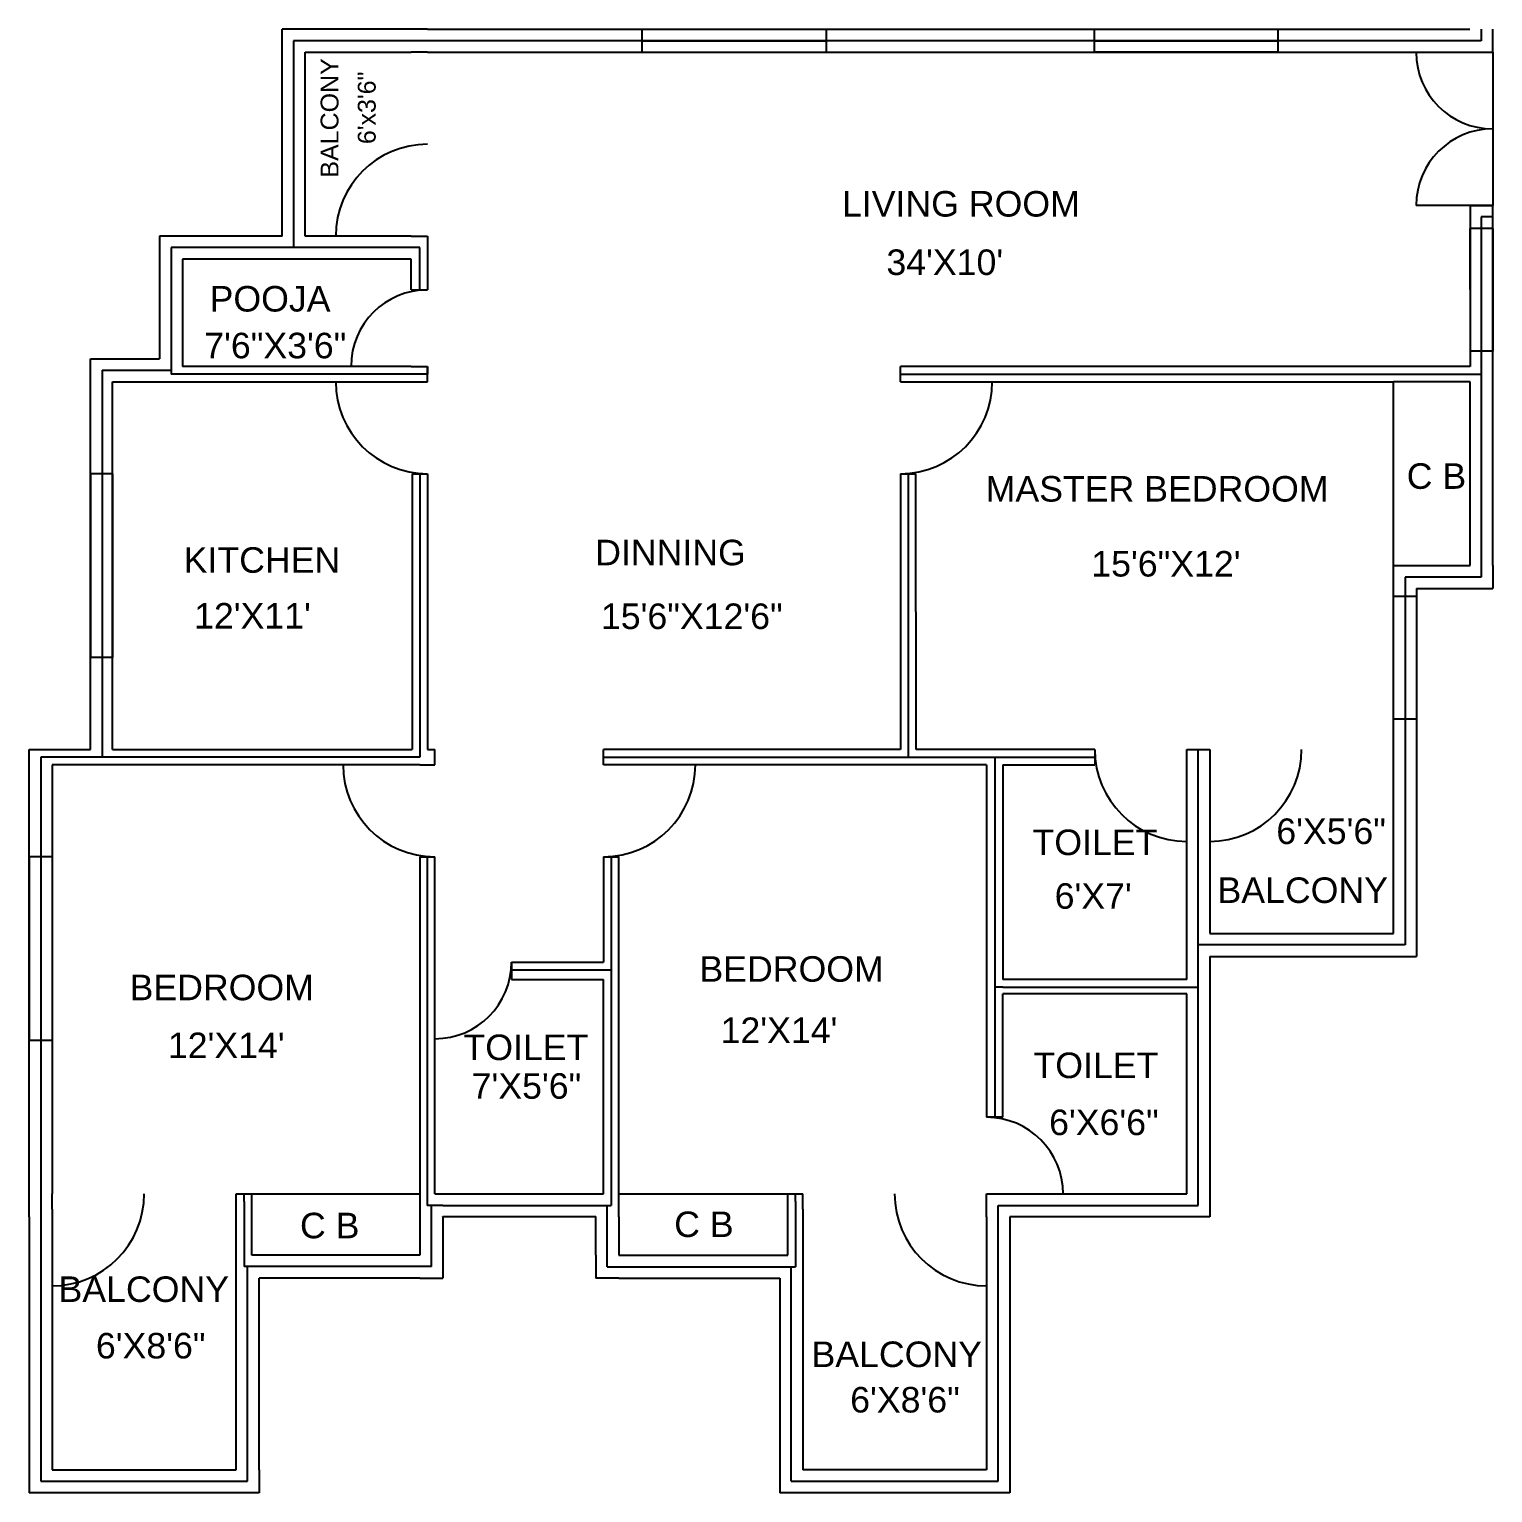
# Model space of a CAD drawing. Header units: feet. Extents: x 3392 to 6076, y 1175 to 2501.
# Drawn here: x 5502 to 6076, y 1489 to 2062 of the extents above; entities that cross this region are included whole.
import ezdxf

# ---------------------------------------------------------------- set-up
doc = ezdxf.new("R2010")
doc.units = ezdxf.units.FT
for name, color, linetype in [('CENTER LINE', 50, 'Continuous'), ('CUPBOARD', 150, 'Continuous'), ('DOOR', 100, 'Continuous'), ('TEXT', 221, 'Continuous'), ('WALL', 10, 'Continuous'), ('WINDOW', 4, 'Continuous')]:
    doc.layers.add(name, color=color, linetype=linetype)
doc.styles.get("Standard").update_dxf_attribs({"font": 'arial.ttf'})

msp = doc.modelspace()

# ---------------------------------------------------------------- linework, layer by layer
for p, q in [((5652.05, 1981.08), (5610.46, 1981.08)), ((5502.46, 1780.08), (5526.46, 1780.08)), ((5733.32, 1690.08), (5733.32, 1690.08)), ((5664.46, 1597.08), (5664.46, 1597.19)), ((5664.46, 1597.08), (5664.46, 1597.19))]:
    msp.add_line(p, q)
at = {"layer": 'CENTER LINE'}
for p, q in [((6071.05, 2057.58), (5605.96, 2057.58)), ((5605.96, 2057.58), (5605.96, 1976.58)), ((6071.05, 2062.08), (6071.05, 2057.58)), ((6071.05, 1988.58), (6071.05, 1847.56)), ((6075.55, 1988.58), (6071.05, 1988.58)), ((5655.46, 1976.58), (5557.96, 1976.58)), ((5557.96, 1976.58), (5557.96, 1927.08)), ((5655.46, 1960.08), (5655.46, 1976.58)), ((5530.96, 1928.58), (5557.96, 1928.58)), ((5530.96, 1928.58), (5530.96, 1853.65)), ((5658.46, 1927.08), (5557.96, 1927.08)), ((5843.58, 1927.08), (6071.05, 1927.08)), ((5655.46, 1888.08), (5655.46, 1777.08)), ((5846.58, 1888.08), (5846.58, 1777.08)), ((5530.96, 1853.65), (5530.96, 1777.08)), ((6071.05, 1847.56), (6041.2, 1847.56)), ((6041.2, 1847.56), (6041.2, 1703.58)), ((5655.46, 1777.08), (5506.96, 1777.08)), ((5506.96, 1777.08), (5506.96, 1493.58)), ((5727.32, 1777.08), (5919.7, 1777.08)), ((5880.7, 1636.08), (5880.7, 1777.08)), ((5960.2, 1601.58), (5960.2, 1780.08)), ((5658.32, 1738.08), (5658.32, 1601.58)), ((5730.32, 1738.08), (5730.32, 1601.58)), ((6041.2, 1703.58), (5960.2, 1703.58)), ((5691.32, 1693.85), (5730.32, 1693.85)), ((5883.7, 1687.08), (5880.7, 1687.08)), ((5883.7, 1687.08), (5960.2, 1687.08)), ((5586.63, 1603.08), (5586.63, 1606.08)), ((5802.46, 1603.08), (5802.46, 1606.08)), ((5586.63, 1603.08), (5586.63, 1577.64)), ((5664.46, 1601.58), (5658.32, 1601.58)), ((5659.96, 1577.64), (5659.96, 1601.58)), ((5664.46, 1601.58), (5730.32, 1601.58)), ((5728.82, 1577.58), (5728.82, 1601.58)), ((5802.46, 1603.08), (5802.46, 1577.58)), ((5881.88, 1493.58), (5881.88, 1601.58)), ((5881.88, 1601.58), (5960.2, 1601.58)), ((5659.96, 1577.64), (5586.63, 1577.64)), ((5587.96, 1493.58), (5587.96, 1577.64)), ((5728.82, 1577.58), (5802.46, 1577.58)), ((5800.82, 1493.58), (5800.82, 1577.58)), ((5506.96, 1493.58), (5587.96, 1493.58)), ((5800.82, 1493.58), (5881.88, 1493.58))]:
    msp.add_line(p, q, dxfattribs=at)
at = {"layer": 'CUPBOARD'}
for p, q in [((6036.7, 1852.08), (6036.7, 1924.08)), ((6042.7, 1924.08), (6036.7, 1924.08)), ((6066.7, 1924.08), (6042.7, 1924.08)), ((6066.7, 1852.08), (6066.7, 1924.08)), ((6036.7, 1852.08), (6042.7, 1852.08)), ((6042.7, 1852.08), (6066.7, 1852.08)), ((5589.63, 1582.08), (5589.63, 1606.08)), ((5589.63, 1606.08), (5655.46, 1606.08)), ((5655.46, 1606.08), (5655.46, 1582.08)), ((5733.32, 1597.15), (5733.32, 1606.08)), ((5733.32, 1606.08), (5799.46, 1606.08)), ((5799.46, 1597.15), (5799.46, 1606.08)), ((5733.32, 1597.15), (5733.32, 1582.08)), ((5799.46, 1582.08), (5799.46, 1597.15)), ((5655.46, 1582.08), (5589.63, 1582.08)), ((5733.32, 1582.08), (5799.46, 1582.08))]:
    msp.add_line(p, q, dxfattribs=at)
at = {"layer": 'DOOR'}
for p, q in [((6075.55, 2053.08), (6075.55, 2023.08)), ((6075.55, 2023.08), (6075.55, 1993.08)), ((6075.55, 1993.08), (6045.55, 1993.08))]:
    msp.add_line(p, q, dxfattribs=at)
for centre, radius, start, end in [((6075.55, 2053.08), 30, 180, 270), ((6075.55, 1993.08), 30, 90, 180), ((5658.46, 1981.08), 36, 90, 180), ((5658.46, 1930.08), 30, 90, 180), ((5658.46, 1924.08), 36, 180, 270), ((5843.58, 1924.08), 36, 270, 0), ((5955.7, 1780.08), 36, 180, 270), ((5964.7, 1780.08), 36, 270, 0), ((5661.32, 1774.08), 36, 180, 270), ((5727.32, 1774.08), 36, 270, 0), ((5661.32, 1696.85), 30, 270, 0), ((5877.32, 1606.08), 30, 0, 90), ((5511.46, 1606.08), 36, 270, 0), ((5877.32, 1606.08), 36, 180, 270)]:
    msp.add_arc(centre, radius, start, end, dxfattribs=at)
at = {"layer": 'WALL'}
for p, q in [((5601.46, 1981.08), (5601.46, 2062.08)), ((5610.46, 2062.08), (5601.46, 2062.08)), ((5658.46, 2062.08), (5610.46, 2062.08)), ((5658.46, 2062.08), (6066.55, 2062.08)), ((6075.55, 2053.08), (6075.55, 2062.08)), ((5610.46, 1981.08), (5610.46, 2053.08)), ((5610.46, 2053.08), (5652.05, 2053.08)), ((5658.46, 2053.08), (5652.05, 2053.08)), ((5658.46, 2053.08), (6066.7, 2053.08)), ((6066.7, 2053.08), (6075.55, 2053.08)), ((6066.7, 1993.08), (6066.7, 1930.08)), ((6066.7, 1993.08), (6075.55, 1993.08)), ((6075.55, 1924.08), (6075.55, 1993.08)), ((5562.46, 1981.08), (5553.46, 1981.08)), ((5553.46, 1981.08), (5553.46, 1933.08)), ((5601.46, 1981.08), (5562.46, 1981.08)), ((5652.05, 1981.08), (5610.46, 1981.08)), ((5652.05, 1981.08), (5658.46, 1981.08)), ((5658.46, 1981.08), (5658.46, 1960.08)), ((5562.46, 1972.08), (5562.46, 1933.08)), ((5652.05, 1972.08), (5562.46, 1972.08)), ((5652.05, 1960.08), (5652.05, 1972.08)), ((5652.05, 1960.08), (5658.46, 1960.08)), ((5526.46, 1924.08), (5526.46, 1933.08)), ((5526.46, 1933.08), (5553.46, 1933.08)), ((5562.46, 1933.08), (5562.46, 1930.08)), ((5652.05, 1930.08), (5562.46, 1930.08)), ((5652.05, 1930.08), (5658.46, 1930.08)), ((5658.46, 1924.08), (5658.46, 1930.08)), ((5658.46, 1930.08), (5658.46, 1927.08)), ((6066.7, 1930.08), (5843.58, 1930.08)), ((5843.58, 1924.08), (5843.58, 1930.08)), ((5526.46, 1780.08), (5526.46, 1924.08)), ((5535.05, 1780.08), (5535.05, 1924.08)), ((5535.05, 1924.08), (5652.46, 1924.08)), ((5652.46, 1924.08), (5658.46, 1924.08)), ((5843.58, 1924.08), (5850.7, 1924.08)), ((5850.7, 1924.08), (6036.7, 1924.08)), ((6075.55, 1852.08), (6075.55, 1924.08)), ((5652.46, 1888.08), (5652.46, 1780.08)), ((5652.46, 1888.08), (5658.46, 1888.08)), ((5658.46, 1888.08), (5658.46, 1780.08)), ((5843.58, 1888.08), (5843.58, 1780.08)), ((5843.58, 1888.08), (5849.58, 1888.08)), ((5849.7, 1780.08), (5849.58, 1888.08)), ((6036.7, 1780.08), (6036.7, 1852.08)), ((6075.55, 1852.08), (6075.55, 1843.06)), ((6045.7, 1843.06), (6066.7, 1843.06)), ((6045.7, 1843.06), (6045.7, 1699.08)), ((6066.7, 1843.06), (6075.55, 1843.06)), ((5502.46, 1774.08), (5502.46, 1780.08)), ((5502.46, 1780.08), (5526.46, 1780.08)), ((5535.05, 1780.08), (5652.46, 1780.08)), ((5658.46, 1780.08), (5661.32, 1780.08)), ((5661.32, 1774.08), (5661.32, 1780.08)), ((5843.58, 1780.08), (5727.32, 1780.08)), ((5727.32, 1774.08), (5727.32, 1780.08)), ((5850.7, 1780.08), (5849.7, 1780.08)), ((5919.7, 1780.08), (5850.7, 1780.08)), ((5919.7, 1780.08), (5919.7, 1774.08)), ((5955.7, 1774.08), (5955.7, 1780.08)), ((5955.7, 1780.08), (5964.7, 1780.08)), ((5964.7, 1780.08), (5964.7, 1774.08)), ((6036.7, 1774.08), (6036.7, 1780.08)), ((5502.46, 1606.08), (5502.46, 1774.08)), ((5655.46, 1774.08), (5511.46, 1774.08)), ((5511.46, 1774.08), (5511.46, 1606.08)), ((5655.46, 1774.08), (5661.32, 1774.08)), ((5733.32, 1774.08), (5727.32, 1774.08)), ((5877.32, 1774.08), (5733.32, 1774.08)), ((5877.32, 1774.08), (5877.32, 1636.08)), ((5883.7, 1774.08), (5883.7, 1690.08)), ((5883.7, 1774.08), (5919.7, 1774.08)), ((5955.7, 1690.08), (5955.7, 1774.08)), ((5964.7, 1774.08), (5964.7, 1708.08)), ((6036.7, 1708.08), (6036.7, 1774.08)), ((5655.46, 1738.08), (5661.32, 1738.08)), ((5655.46, 1738.08), (5655.46, 1606.08)), ((5661.32, 1606.08), (5661.32, 1738.08)), ((5727.32, 1738.08), (5727.32, 1696.85)), ((5727.32, 1738.08), (5733.32, 1738.08)), ((5733.32, 1690.08), (5733.32, 1738.08)), ((5964.7, 1708.08), (6036.7, 1708.08)), ((5691.32, 1696.85), (5727.32, 1696.85)), ((5691.32, 1696.85), (5691.32, 1690.08)), ((5964.7, 1699.08), (5964.7, 1597.08)), ((5964.7, 1699.08), (6045.7, 1699.08)), ((5691.32, 1690.08), (5727.32, 1690.08)), ((5727.32, 1606.08), (5727.32, 1690.08)), ((5733.32, 1606.08), (5733.32, 1690.08)), ((5955.7, 1690.08), (5883.7, 1690.08)), ((5955.7, 1684.38), (5883.7, 1684.38)), ((5883.7, 1636.08), (5883.7, 1684.38)), ((5955.7, 1606.08), (5955.7, 1684.38)), ((5883.7, 1636.08), (5877.32, 1636.08)), ((5502.46, 1597.08), (5502.46, 1606.08)), ((5511.46, 1600.08), (5511.46, 1606.08)), ((5583.46, 1606.08), (5589.63, 1606.08)), ((5583.46, 1600.08), (5583.46, 1606.08)), ((5661.32, 1606.08), (5727.32, 1606.08)), ((5799.46, 1606.08), (5805.32, 1606.08)), ((5805.32, 1600.08), (5805.32, 1606.08)), ((5877.32, 1606.08), (5883.7, 1606.08)), ((5877.32, 1600.08), (5877.32, 1606.08)), ((5883.7, 1606.08), (5955.7, 1606.08)), ((5511.46, 1600.08), (5511.46, 1498.08)), ((5583.46, 1582.08), (5583.46, 1600.08)), ((5805.32, 1600.08), (5805.32, 1498.08)), ((5877.32, 1597.15), (5877.32, 1600.08)), ((5502.46, 1597.08), (5502.46, 1489.08)), ((5664.46, 1597.19), (5724.32, 1597.19)), ((5664.46, 1597.08), (5664.46, 1573.14)), ((5724.32, 1582.08), (5724.32, 1597.19)), ((5877.32, 1597.15), (5877.32, 1498.08)), ((5955.7, 1597.08), (5886.38, 1597.14)), ((5886.38, 1597.14), (5886.38, 1498.08)), ((5964.7, 1597.08), (5955.7, 1597.08)), ((5583.46, 1573.14), (5583.46, 1582.08)), ((5724.32, 1582.08), (5724.32, 1573.08)), ((5583.46, 1498.08), (5583.46, 1573.14)), ((5655.46, 1573.14), (5592.46, 1573.14)), ((5592.46, 1498.08), (5592.46, 1573.14)), ((5655.46, 1573.14), (5661.32, 1573.14)), ((5661.32, 1573.14), (5664.46, 1573.14)), ((5733.32, 1573.08), (5724.32, 1573.08)), ((5733.32, 1573.08), (5796.32, 1573.08)), ((5796.32, 1573.08), (5796.32, 1489.08)), ((5511.46, 1498.08), (5583.46, 1498.08)), ((5592.46, 1498.08), (5592.46, 1489.08)), ((5877.32, 1498.08), (5805.32, 1498.08)), ((5886.38, 1498.08), (5886.38, 1489.08)), ((5592.46, 1489.08), (5502.46, 1489.08)), ((5886.38, 1489.08), (5796.32, 1489.08))]:
    msp.add_line(p, q, dxfattribs=at)
at = {"layer": 'WINDOW'}
for p, q in [((5742.46, 2053.08), (5742.46, 2062.08)), ((5742.46, 2062.08), (5814.46, 2062.08)), ((5742.46, 2057.58), (5814.46, 2057.58)), ((5814.46, 2062.08), (5814.46, 2053.08)), ((5919.55, 2053.08), (5919.55, 2062.08)), ((5919.55, 2062.08), (5991.55, 2062.08)), ((5919.55, 2057.58), (5991.55, 2057.58)), ((5991.55, 2053.08), (5991.55, 2062.08)), ((5742.46, 2053.08), (5814.46, 2053.08)), ((5991.55, 2053.08), (5919.55, 2053.08)), ((6075.55, 1984.08), (6066.55, 1984.08)), ((6066.55, 1984.08), (6066.7, 1936.08)), ((6071.05, 1984.08), (6071.05, 1936.08)), ((6075.55, 1984.08), (6075.55, 1936.08)), ((6075.55, 1936.08), (6066.55, 1936.08)), ((5535.05, 1888.08), (5526.46, 1888.08)), ((5526.46, 1888.08), (5526.46, 1816.08)), ((5530.96, 1888.08), (5530.96, 1816.08)), ((5535.05, 1888.08), (5535.05, 1816.08)), ((6036.7, 1792.08), (6036.7, 1840.08)), ((6036.7, 1840.08), (6045.7, 1840.08)), ((6041.2, 1840.08), (6041.2, 1792.08)), ((6045.7, 1840.08), (6045.7, 1792.08)), ((5535.05, 1816.08), (5526.46, 1816.08)), ((6036.7, 1792.08), (6045.7, 1792.08)), ((5511.46, 1738.08), (5502.46, 1738.08)), ((5502.46, 1738.08), (5502.46, 1666.08)), ((5506.96, 1738.08), (5506.96, 1666.08)), ((5511.46, 1738.08), (5511.46, 1666.08)), ((5511.46, 1666.08), (5502.46, 1666.08))]:
    msp.add_line(p, q, dxfattribs=at)

# ---------------------------------------------------------------- texts
at = {"layer": 'TEXT'}
for s, p in [('BALCONY', (5623.55, 2004)), ('6\'x3\'6"', (5638.11, 2017.11))]:
    msp.add_text(s, height=7, rotation=90, dxfattribs=at).set_placement(p)
for s, p in [('LIVING ROOM', (5820.71, 1988.74)), ("34'X10'", (5838.11, 1965.87)), ('POOJA ', (5573.08, 1951.56)), ('7\'6"X3\'6"', (5570.98, 1933.25)), ('C B', (6041.86, 1882.14)), ('MASTER BEDROOM', (5876.99, 1877.15)), ('KITCHEN', (5562.93, 1849.28)), ('DINNING', (5724.08, 1852.21)), ('15\'6"X12\'', (5918.35, 1847.8)), ("12'X11'", (5567.01, 1827.42)), ('15\'6"X12\'6"', (5726.32, 1827.25)), ('TOILET', (5895.33, 1738.74)), ('6\'X5\'6"', (5990.8, 1743.08)), ("6'X7'", (5904, 1717.73)), ('BALCONY', (5967.76, 1720)), ('BEDROOM', (5764.89, 1689.15)), ('BEDROOM', (5541.74, 1681.91)), ("12'X14'", (5773.18, 1665.15)), ("12'X14'", (5556.74, 1659.24)), ('TOILET', (5672.5, 1658.47)), ('TOILET', (5895.7, 1651.42)), ('7\'X5\'6"', (5675.7, 1643.34)), ('6\'X6\'6"', (5901.83, 1629.1)), ('C B', (5755, 1589.18)), ('C B', (5608.47, 1588.7)), ('BALCONY', (5513.92, 1563.77)), ('6\'X8\'6"', (5528.56, 1541.65)), ('BALCONY', (5808.78, 1538.29)), ('6\'X8\'6"', (5823.93, 1520.49))]:
    msp.add_text(s, height=10, dxfattribs=at).set_placement(p)

doc.saveas('drawing.dxf')
